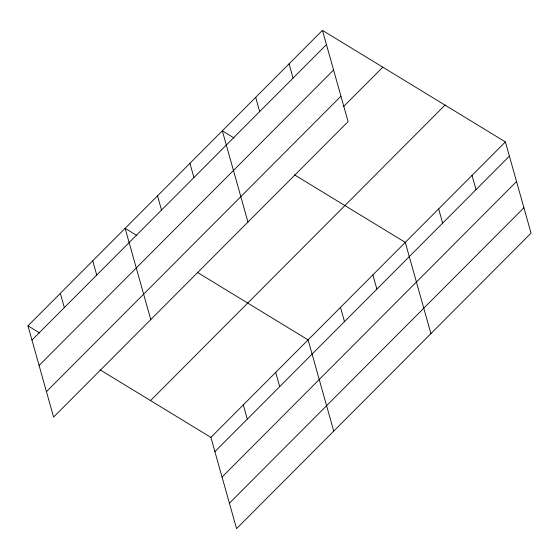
<?xml version="1.0" encoding="UTF-8"?>
<svg xmlns="http://www.w3.org/2000/svg" width="559" height="559" viewBox="0 0 559 559"><rect width="100%" height="100%" fill="white"/><g stroke="black" fill="none" stroke-linecap="round" stroke-linejoin="round"><path stroke-width="0.84" d="M322.445 30.368L348.096 121.603L53.594 417.077L27.95 325.841L322.445 30.368L505.406 141.923L531.05 233.159L236.555 528.632L210.904 437.397L100.173 369.876M31.947 340.068L326.449 44.587M39.095 365.481L333.59 70.001M46.453 391.663L340.948 96.19M343.38 106.755L382.824 67.178M150.532 400.586L445.027 105.106M210.904 437.397L505.406 141.923M214.908 451.623L509.403 156.15M222.049 477.037L516.544 181.563M229.407 503.219L523.909 207.745M234.102 138.01L222.321 130.827L247.965 222.063M294.544 174.869L405.275 242.382L430.919 333.618M136.913 235.521L125.132 228.338L150.776 319.573M197.362 272.373L308.093 339.893L333.737 431.129M27.95 325.841L39.731 333.024M472.027 175.407L476.023 189.634M438.654 208.898L442.651 223.125M372.881 274.888L376.878 289.115M289.073 63.852L293.07 78.078M340.487 307.387L344.484 321.614M255.694 97.343L259.69 111.562M275.699 372.392L279.696 386.618M189.927 163.333L193.924 177.552M243.305 404.898L247.302 419.117M157.526 195.832L161.53 210.058M92.738 260.836L96.735 275.063M60.344 293.342L64.341 307.562"/></g></svg>
